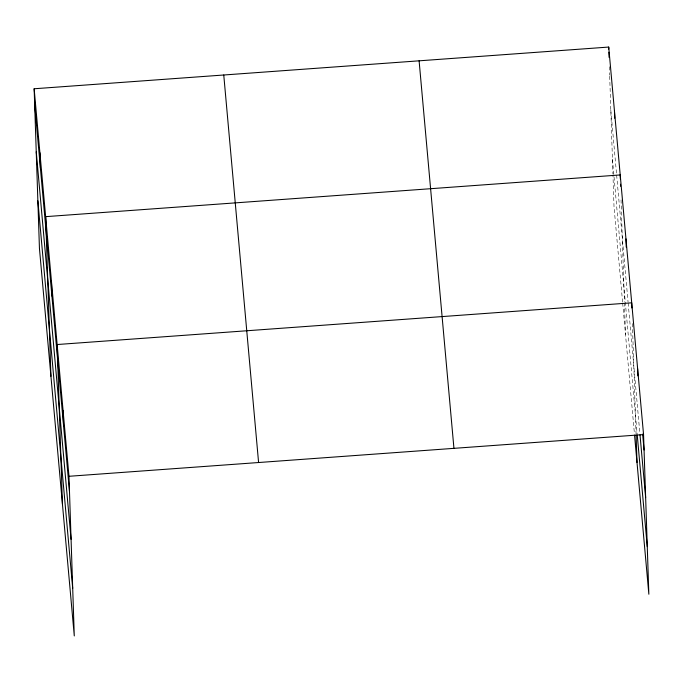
<?xml version="1.0" encoding="UTF-8"?>
<svg xmlns="http://www.w3.org/2000/svg" width="683" height="683" viewBox="0 0 683 683"><rect width="100%" height="100%" fill="white"/><g stroke="black" fill="none" stroke-linecap="round" stroke-linejoin="round"><path stroke-width="0.51" stroke-dasharray="3.42 2.56" d="M610.807 110.083L616.553 174.028M616.647 175.079L628.053 301.912M628.147 302.962L639.911 433.859M612.438 159.113L613.94 175.89M614.034 176.94L637.145 434.012M622.589 302.099L614.017 206.71L612.958 174.985M622.683 303.141L634.464 434.175M632.398 323.554L636.061 433.918M621.043 199.897L624.424 301.809M624.458 302.868L625.508 334.593M609.373 66.729L609.654 75.19M609.688 76.248L612.924 173.926"/><path stroke-width="1.02" d="M34.15 88.764L68.983 476.29L74.285 635.941L39.443 248.416L34.15 88.764L608.715 47.059L643.557 434.584L648.85 594.236L634.558 435.225M68.983 476.29L643.557 434.584M642.635 434.089L644.069 450.02M640.005 434.917L645.648 497.617M637.239 435.071L647.271 546.648M419.106 60.821L453.947 448.347M223.759 75.002L258.592 462.528M34.662 104.209L69.495 491.734M36.242 151.797L71.075 539.322M37.864 200.828L72.705 588.353M637.632 368.7L637.871 375.906M631.877 307.973L631.707 302.825L57.141 344.531L62.435 504.182M636.095 434.977L637.008 462.476M625.961 238.879L626.234 247.118M620.352 179.057L620.215 174.942L45.65 216.648L50.943 376.299M620.523 184.205L620.591 186.263M614.461 110.996L614.7 118.202M608.715 47.059L608.784 49.116M608.886 52.198L609.057 57.346M63.067 410.415L63.579 425.851M51.396 280.593L51.908 296.029M39.896 152.71L40.408 168.146"/></g></svg>
